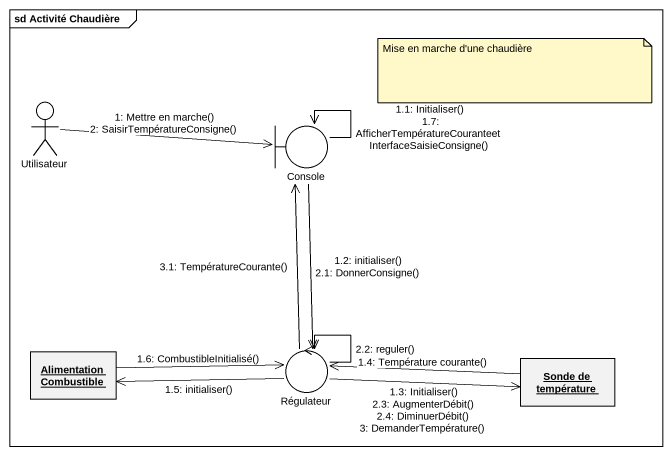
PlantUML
@startuml
mainframe sd Activité Chaudière
allowmixing
hide circle
hide empty members
actor Utilisateur
boundary Console
object "Alimentation Combustible" as Alimentation_Combustible
control Régulateur
object "Sonde de température" as Sonde_de_température
Utilisateur -right-> Console : 1: Mettre en marche()\n2: SaisirTempératureConsigne()
Console --> Console : 1.1: Initialiser()\n1.7: AfficherTempératureCouranteetInterfaceSaisieConsigne()
Console --> Régulateur : 1.2: initialiser()\n2.1: DonnerConsigne()
Régulateur -right-> Sonde_de_température : 1.3: Initialiser()\n2.3: AugmenterDébit()\n2.4: DiminuerDébit()\n3: DemanderTempérature()
Sonde_de_température -left-> Régulateur : 1.4: Température courante()
Régulateur -left-> Alimentation_Combustible : 1.5: initialiser()
Alimentation_Combustible -right-> Régulateur : 1.6: CombustibleInitialisé()
Régulateur --> Régulateur : 2.2: reguler()
Régulateur -up-> Console : 3.1: TempératureCourante()
note as N1
  Mise en marche d'une chaudière
end note
@enduml
